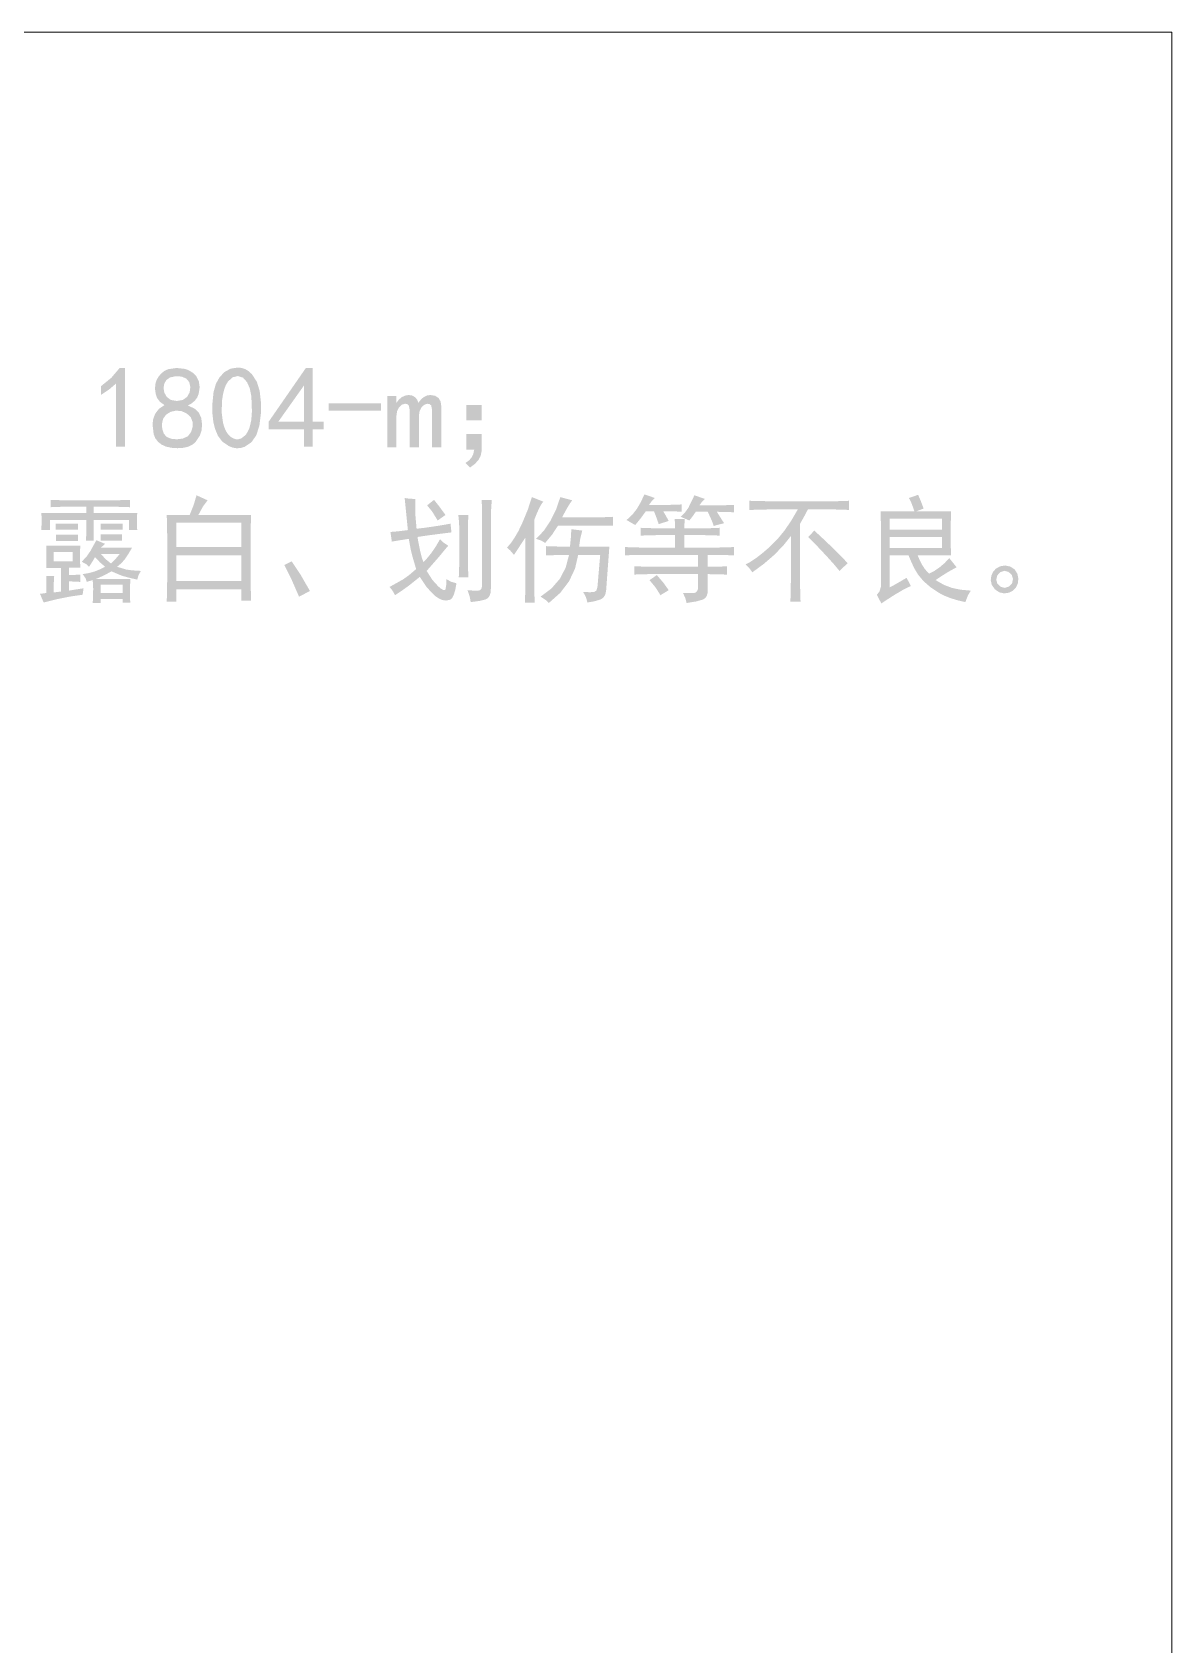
# Model space of a CAD drawing. Header units: millimetres. Extents: x 3 to 592, y 5 to 207.
# Drawn here: x 263.91 to 291.99, y 165.07 to 204.82 of the extents above; entities that cross this region are included whole.
import ezdxf

# ---------------------------------------------------------------- set-up
doc = ezdxf.new("R2010")
doc.units = ezdxf.units.MM

msp = doc.modelspace()

# ---------------------------------------------------------------- hatches: boundary and pattern name
h = msp.add_hatch(color=7)
h.dxf.hatch_style = 2
h.paths.add_polyline_path([(265.969764, 196.16202), (265.80309, 196.018015), (265.597142, 195.879798), (265.597142, 196.094221), (265.853871, 196.303269), (266.060163, 196.546217), (266.195762, 196.546217), (266.195762, 194.602632), (265.969764, 194.602632)])
h = msp.add_hatch(color=7)
h.paths.add_polyline_path([(266.871197, 195.156604), (266.888147, 195.290618), (266.938997, 195.421738), (267.029258, 195.539078), (267.164995, 195.6312), (267.051858, 195.714227), (266.984196, 195.805935), (266.948643, 195.90915), (266.932933, 196.026421), (266.938652, 196.142177), (266.967109, 196.241395), (267.016443, 196.328694), (267.08562, 196.410618), (267.169129, 196.477178), (267.260906, 196.518105), (267.469817, 196.546217), (267.673216, 196.523618), (267.766233, 196.488064), (267.865038, 196.427706), (267.952682, 196.338754), (268.012213, 196.218796), (268.033228, 196.071759), (268.006701, 195.902398), (267.970923, 195.816822), (267.914786, 195.741167), (267.838184, 195.675435), (267.741015, 195.619624), (267.905002, 195.547691), (268.012764, 195.444338), (268.072295, 195.312804), (268.092139, 195.156052), (268.079323, 195.003504), (268.040876, 194.884855), (267.927326, 194.715631), (267.854083, 194.65486), (267.758103, 194.608144), (267.63656, 194.578654), (267.486905, 194.569008), (267.334356, 194.578654), (267.204131, 194.608144), (267.095266, 194.657478), (267.006245, 194.726656), (266.939961, 194.813059), (266.899309, 194.913518)])
h.paths.add_polyline_path([(267.102708, 195.167628), (267.111045, 195.040366), (267.147907, 194.930054), (267.219772, 194.84689), (267.334218, 194.800519), (267.472435, 194.787772), (267.61644, 194.806031), (267.740877, 194.862599), (267.819839, 194.96423), (267.857873, 195.088529), (267.859526, 195.212828), (267.815842, 195.327205), (267.718415, 195.421738), (267.588604, 195.482372), (267.447217, 195.49505), (267.312859, 195.463975), (267.204131, 195.393626), (267.130682, 195.291789)])
h.paths.add_polyline_path([(267.142395, 196.049021), (267.161963, 195.93864), (267.221219, 195.834047), (267.322987, 195.757911), (267.469817, 195.732624), (267.618163, 195.757911), (267.723927, 195.834047), (267.785939, 195.945668), (267.803302, 196.077133), (267.774846, 196.200261), (267.701328, 196.286595), (267.588466, 196.334551), (267.441705, 196.342819), (267.301972, 196.313053), (267.210195, 196.246907), (267.159345, 196.154786)])
h = msp.add_hatch(color=7)
h.paths.add_polyline_path([(268.3481, 195.681912), (268.37504, 195.950216), (268.432987, 196.156508), (268.522215, 196.316154), (268.642449, 196.444794), (268.793413, 196.529405), (268.975383, 196.557793), (269.070993, 196.547475), (269.160246, 196.51659), (269.243196, 196.46524), (269.319892, 196.393531), (269.441504, 196.20846), (269.512266, 195.981222), (269.542101, 195.714158), (269.540929, 195.410714), (269.503791, 195.118294), (269.427379, 194.885406), (269.307214, 194.713013), (269.139094, 194.602632), (269.043096, 194.5739), (268.946995, 194.567079), (268.850894, 194.582168), (268.754896, 194.619169), (268.591186, 194.73079), (268.483699, 194.87383), (268.41583, 195.036232), (268.370699, 195.207315), (268.348031, 195.413608)])
h.paths.add_polyline_path([(268.585673, 195.749711), (268.574442, 195.455776), (268.608273, 195.19574), (268.641027, 195.083077), (268.683032, 194.988138), (268.734235, 194.910874), (268.794584, 194.85123), (268.859894, 194.810613), (268.92598, 194.790459), (268.992789, 194.790769), (269.06027, 194.811543), (269.177403, 194.904629), (269.258156, 195.060141), (269.304803, 195.255271), (269.320443, 195.466938), (269.316034, 195.677295), (269.303356, 195.868223), (269.269111, 196.040202), (269.201381, 196.195644), (269.102644, 196.307334), (268.975383, 196.348331), (268.842609, 196.316016), (268.726784, 196.20722), (268.677683, 196.123487), (268.637832, 196.019393), (268.607179, 195.894836)])
h = msp.add_hatch(color=7)
h.paths.add_polyline_path([(270.605523, 195.032029), (269.735705, 195.032029), (269.735705, 195.224403), (270.650722, 196.546217), (270.820497, 196.546217), (270.820497, 195.224403), (271.092246, 195.224403), (271.092246, 195.032029), (270.820497, 195.032029), (270.820497, 194.602632), (270.605523, 194.602632)])
h.paths.add_polyline_path([(270.605523, 195.224403), (270.605523, 196.116821), (269.972728, 195.224403)])
h = msp.add_hatch(color=7)
h.dxf.hatch_style = 2
h.paths.add_polyline_path([(272.5019, 195.495601), (271.213159, 195.495601), (271.213159, 195.6764), (272.5019, 195.6764)])
h = msp.add_hatch(color=7)
h.dxf.hatch_style = 2
h.paths.add_polyline_path([(273.990378, 194.591608), (273.763828, 194.591608), (273.763828, 195.506625), (273.741228, 195.619624), (273.707191, 195.653386), (273.650829, 195.664824), (273.574624, 195.643465), (273.504206, 195.579937), (273.453356, 195.482785), (273.436406, 195.360002), (273.436406, 194.591608), (273.210408, 194.591608), (273.210408, 195.506625), (273.187808, 195.619624), (273.153771, 195.653386), (273.097409, 195.664824), (273.020928, 195.643465), (272.950234, 195.579937), (272.899385, 195.482785), (272.882435, 195.360002), (272.882435, 194.591608), (272.656437, 194.591608), (272.656437, 195.857198), (272.882435, 195.857198), (272.882435, 195.687424), (272.944447, 195.767695), (273.018034, 195.828535), (273.100027, 195.866982), (273.187808, 195.879798), (273.270904, 195.866982), (273.339944, 195.828535), (273.392102, 195.767695), (273.424831, 195.687424), (273.485533, 195.767695), (273.554918, 195.828535), (273.632226, 195.866982), (273.718629, 195.879798), (273.837278, 195.861263), (273.922027, 195.805935), (273.973152, 195.716983), (273.990378, 195.597025)])
h = msp.add_hatch(color=7)
h.paths.add_polyline_path([(274.608487, 194.91903), (274.981659, 194.91903), (274.981659, 194.489633), (274.959645, 194.380277), (274.905178, 194.277898), (274.818258, 194.182443), (274.698886, 194.093861), (274.585887, 194.20686), (274.671256, 194.265779), (274.735542, 194.340047), (274.778743, 194.429714), (274.800861, 194.534833), (274.608487, 194.534833)])
h.paths.add_polyline_path([(274.608487, 195.6312), (274.981659, 195.6312), (274.981659, 195.258027), (274.608487, 195.258027)])
h = msp.add_hatch(color=7)
h.paths.add_polyline_path([(266.131624, 190.764016), (266.131624, 190.854416), (265.589229, 190.854416), (265.589229, 190.752441), (265.396855, 190.752441), (265.405536, 190.910777), (265.40843, 191.114589), (265.396855, 191.317988), (265.250231, 191.272788), (265.218812, 191.365806), (265.147705, 191.464611), (265.304939, 191.491414), (265.436542, 191.526898), (265.56215, 191.576232), (265.702228, 191.64541), (265.577653, 191.752897), (265.45363, 191.882983), (265.388311, 191.772465), (265.306455, 191.64541), (265.238311, 191.710384), (265.125105, 191.769984), (265.246648, 191.898211), (265.340079, 192.035119), (265.487254, 192.300805), (265.702228, 192.210405), (265.600253, 192.120006), (266.368647, 192.120006), (266.273976, 191.958775), (266.193361, 191.837232), (266.107302, 191.738427), (265.996026, 191.64541), (266.221473, 191.57761), (266.362859, 191.557697), (266.583621, 191.543986), (266.527053, 191.438979), (266.493222, 191.329012), (266.274114, 191.381102), (266.114537, 191.424923), (265.860427, 191.53241), (265.679628, 191.436499), (265.521429, 191.363187), (265.45363, 191.340588), (266.323447, 191.340588), (266.312423, 191.012614), (266.315041, 190.871572), (266.323447, 190.764016)])
h.paths.add_polyline_path([(265.238656, 192.967775), (265.238656, 193.125974), (264.673109, 193.125974), (264.356711, 193.114398), (264.356711, 193.295197), (264.673109, 193.284173), (265.96185, 193.284173), (266.312423, 193.295197), (266.312423, 193.114398), (265.96185, 193.125974), (265.419454, 193.125974), (265.419454, 192.967775), (266.493222, 192.967775), (266.487158, 192.752801), (266.493222, 192.549403), (266.289823, 192.549403), (266.289823, 192.798001), (265.419454, 192.798001), (265.419454, 192.28978), (265.227631, 192.28978), (265.235831, 192.408016), (265.238656, 192.560978), (265.238656, 192.798001), (264.345687, 192.798001), (264.345687, 192.549403), (264.130713, 192.549403), (264.135054, 192.685622), (264.136501, 192.800757), (264.135054, 192.894808), (264.130713, 192.967775)])
h.paths.add_polyline_path([(265.091481, 191.272788), (264.876507, 191.283812), (264.808708, 191.283812), (264.808708, 191.057814), (264.932955, 191.078157), (265.034568, 191.09447), (265.11365, 191.106648), (265.170305, 191.114589), (265.147705, 190.955839), (264.929906, 190.925247), (264.774532, 190.899615), (264.497822, 190.843391), (264.187488, 190.764016), (264.097089, 190.978439), (264.187144, 190.989946), (264.255288, 191.001039), (264.255288, 191.419411), (264.447111, 191.419411), (264.436086, 191.238613), (264.436086, 191.012614), (264.616885, 191.035214), (264.616885, 191.611785), (264.255288, 191.611785), (264.255288, 192.165206), (265.091481, 192.165206), (265.0828, 192.009832), (265.079906, 191.882983), (265.091481, 191.62281), (264.808708, 191.62281), (264.808708, 191.442011), (264.888083, 191.442011), (265.091481, 191.453587)])
h.paths.add_polyline_path([(266.131624, 191.001039), (266.131624, 191.204989), (265.589229, 191.204989), (265.589229, 191.001039)])
h.paths.add_polyline_path([(264.899107, 191.781009), (264.899107, 192.007007), (264.436086, 192.007007), (264.436086, 191.781009)])
h.paths.add_polyline_path([(265.034706, 192.278205), (264.49231, 192.278205), (264.49231, 192.436404), (265.034706, 192.436404)])
h.paths.add_polyline_path([(266.120049, 192.28978), (265.589229, 192.28978), (265.589229, 192.447979), (266.120049, 192.447979)])
h.paths.add_polyline_path([(265.034706, 192.560978), (264.481286, 192.560978), (264.481286, 192.707601), (265.034706, 192.707601)])
h.paths.add_polyline_path([(266.131624, 192.560978), (265.589229, 192.560978), (265.589229, 192.707601), (266.131624, 192.707601)])
h.paths.add_polyline_path([(265.848851, 191.724785), (265.967362, 191.848808), (266.063825, 191.961807), (265.600253, 191.961807), (265.707395, 191.840402)])
h = msp.add_hatch(color=7)
h.paths.add_polyline_path([(268.227738, 193.284173), (268.114188, 193.131486), (268.001189, 192.922575), (269.300954, 192.922575), (269.292548, 192.670808), (269.28993, 192.368604), (269.28993, 191.363187), (269.292548, 191.100464), (269.300954, 190.809216), (269.063932, 190.809216), (269.063932, 191.091989), (267.458793, 191.091989), (267.458793, 190.786616), (267.221219, 190.786616), (267.229901, 191.097226), (267.232795, 191.351612), (267.232795, 192.368604), (267.229901, 192.659646), (267.221219, 192.922575), (267.786215, 192.922575), (267.884951, 193.168073), (267.955989, 193.408196)])
h.paths.add_polyline_path([(269.063932, 191.295388), (269.063932, 191.928183), (267.458793, 191.928183), (267.458793, 191.295388)])
h.paths.add_polyline_path([(269.063932, 192.131581), (269.063932, 192.730201), (267.458793, 192.730201), (267.458793, 192.131581)])
h = msp.add_hatch(color=7)
h.paths.add_polyline_path([(273.346007, 193.317797), (273.345456, 192.973287), (273.379631, 192.583578), (273.554711, 192.603732), (273.752528, 192.63112), (273.973083, 192.665744), (274.216376, 192.707601), (274.238976, 192.493179), (273.944834, 192.456299), (273.707329, 192.425104), (273.526461, 192.399696), (273.402231, 192.38018), (273.430343, 192.218949), (273.47003, 192.029607), (273.512198, 191.860108), (273.549405, 191.758409), (273.643732, 191.861348), (273.746741, 191.989919), (273.852987, 192.144053), (273.956754, 192.323404), (274.041503, 192.244305), (274.160152, 192.165206), (274.065136, 192.053447), (273.939115, 191.89952), (273.628229, 191.543986), (273.768031, 191.323293), (273.916515, 191.159238), (273.98484, 191.104151), (274.036886, 191.074488), (274.072707, 191.070251), (274.092353, 191.091438), (274.109233, 191.187694), (274.114952, 191.340588), (274.233464, 191.275337), (274.36355, 191.238613), (274.332235, 191.073351), (274.295338, 190.950465), (274.25286, 190.869953), (274.2048, 190.831816), (274.105995, 190.813557), (274.012978, 190.826304), (273.919478, 190.868747), (273.820603, 190.939303), (273.628229, 191.14215), (273.459006, 191.396811), (273.176233, 191.170813), (273.026578, 191.063602), (272.848811, 190.944815), (272.786386, 191.057883), (272.713212, 191.148213), (273.046146, 191.334524), (273.202829, 191.446145), (273.368607, 191.589186), (273.278208, 191.89952), (273.232801, 192.08459), (273.187808, 192.33498), (272.769436, 192.26718), (272.735812, 192.504203), (272.938935, 192.521222), (273.165208, 192.549403), (273.143711, 192.768442), (273.125521, 192.950687), (273.106917, 193.129832), (273.085833, 193.340397), (273.201658, 193.323309)])
h.paths.add_polyline_path([(275.233368, 193.295197), (275.210768, 192.9562), (275.210768, 191.103014), (275.202931, 191.006163), (275.179487, 190.930552), (275.14054, 190.876128), (275.086194, 190.84284), (274.930889, 190.803566), (274.713572, 190.775041), (274.688216, 190.916427), (274.634748, 191.06939), (274.751451, 191.060708), (274.842005, 191.057814), (274.906515, 191.060708), (274.945083, 191.06939), (274.98353, 191.114451), (274.996346, 191.204989), (274.996346, 192.9562), (274.98477, 193.295197)])
h.paths.add_polyline_path([(274.657348, 192.922575), (274.648667, 192.753008), (274.645773, 192.606178), (274.645773, 191.781009), (274.648667, 191.597454), (274.657348, 191.385787), (274.419774, 191.385787), (274.428456, 191.568928), (274.43135, 191.781009), (274.43135, 192.628778), (274.425631, 192.752732), (274.40875, 192.922575)])
h.paths.add_polyline_path([(273.809028, 193.295197), (273.942215, 193.128523), (274.092353, 192.922575), (273.899427, 192.786976), (273.766722, 193.004293), (273.639805, 193.159598)])
h = msp.add_hatch(color=7)
h.paths.add_polyline_path([(277.160259, 192.142606), (277.185339, 192.385416), (277.193883, 192.572002), (277.465081, 192.538378), (277.417194, 192.354341), (277.386257, 192.142606), (278.132051, 192.142606), (278.052676, 191.06939), (278.039223, 190.987009), (278.01037, 190.920906), (277.966015, 190.87103), (277.906053, 190.837328), (277.759016, 190.793851), (277.589655, 190.764016), (277.558305, 190.885559), (277.487681, 191.023639), (277.657179, 191.018333), (277.758878, 191.02419), (277.812622, 191.060777), (277.838253, 191.148213), (277.906053, 191.939207), (277.363657, 191.939207), (277.284368, 191.598048), (277.137383, 191.2865), (276.922599, 191.004613), (276.639911, 190.752441), (276.571699, 190.820585), (276.436513, 190.91064), (276.704817, 191.110731), (276.911109, 191.348856), (277.05539, 191.625015), (277.137659, 191.939207), (276.572112, 191.928183), (276.572112, 192.154181), (276.843654, 192.1455)])
h.paths.add_polyline_path([(276.504312, 193.249997), (276.460396, 193.196271), (276.408057, 193.102961), (276.347345, 192.970169), (276.278314, 192.798001), (276.278314, 191.295388), (276.289339, 190.764016), (276.052316, 190.764016), (276.06334, 191.283812), (276.06334, 192.368604), (275.781118, 191.939207), (275.693337, 192.040769), (275.611344, 192.120006), (275.705903, 192.232256), (275.797723, 192.365641), (275.886753, 192.520214), (275.972941, 192.696026), (276.119771, 193.049148), (276.221539, 193.362996)])
h.paths.add_polyline_path([(277.216483, 193.284173), (277.171205, 193.223918), (277.114715, 193.134104), (277.046958, 193.014732), (276.967885, 192.8658), (277.815654, 192.8658), (278.030214, 192.868694), (278.222451, 192.877376), (278.222451, 192.662402), (276.866461, 192.662402), (276.718942, 192.436335), (276.549512, 192.233005), (276.453256, 192.292261), (276.323514, 192.33498), (276.515475, 192.532177), (276.685111, 192.786425), (276.823742, 193.071817), (276.922685, 193.362996)])
h = msp.add_hatch(color=7)
h.paths.add_polyline_path([(279.753568, 192.594602), (279.750675, 192.690652), (279.741993, 192.820601), (279.990591, 192.820601), (279.982185, 192.690652), (279.979567, 192.594602), (280.454163, 192.594602), (280.637304, 192.597496), (280.849384, 192.606178), (280.849384, 192.413804), (280.645917, 192.422485), (280.465187, 192.425379), (279.979567, 192.425379), (279.979567, 192.120006), (280.793161, 192.120006), (280.984983, 192.1229), (281.199957, 192.131581), (281.199957, 191.928183), (280.793161, 191.939207), (280.555587, 191.939207), (280.555587, 191.64541), (280.815623, 191.648303), (281.030183, 191.656985), (281.030183, 191.453587), (280.555587, 191.464611), (280.555587, 191.091989), (280.552495, 190.999799), (280.531678, 190.926625), (280.493187, 190.872468), (280.437075, 190.837328), (280.271573, 190.790957), (280.035791, 190.752441), (280.001753, 190.882528), (279.945391, 191.001039), (280.111996, 190.995733), (280.228165, 191.00159), (280.267637, 191.015767), (280.295895, 191.04679), (280.312888, 191.094763), (280.318564, 191.159789), (280.318564, 191.464611), (279.131246, 191.464611), (278.961679, 191.461786), (278.747049, 191.453587), (278.747049, 191.656985), (279.176446, 191.64541), (280.318564, 191.64541), (280.318564, 191.939207), (278.916824, 191.939207), (278.744156, 191.936382), (278.521051, 191.928183), (278.521051, 192.131581), (278.744156, 192.1229), (278.916824, 192.120006), (279.753568, 192.120006), (279.753568, 192.425379), (279.301021, 192.425379), (279.122772, 192.422485), (278.905248, 192.413804), (278.905248, 192.606178), (279.04437, 192.601114), (279.156671, 192.597496), (279.242204, 192.595326), (279.301021, 192.594602)])
h.paths.add_polyline_path([(279.255821, 193.340397), (279.185128, 193.275422), (279.108647, 193.171173), (279.515443, 193.171173), (279.733449, 193.173792), (279.911767, 193.182198), (279.911767, 193.001399), (279.770036, 193.010081), (279.594818, 193.012975), (279.45922, 193.012975), (279.521231, 192.908244), (279.594818, 192.775401), (279.34622, 192.696577), (279.339106, 192.724698), (279.317833, 192.78677), (279.282503, 192.882845), (279.233221, 193.012975), (279.029823, 193.012975), (278.919373, 192.860426), (278.769649, 192.673977), (278.555226, 192.798001), (278.699094, 192.930706), (278.814849, 193.080774), (278.910829, 193.24731), (278.995647, 193.430796)])
h.paths.add_polyline_path([(280.10359, 192.786976), (279.889167, 192.877376), (279.993347, 192.979006), (280.08099, 193.103374), (280.228165, 193.408196), (280.487787, 193.317797), (280.408412, 193.238697), (280.352188, 193.159598), (280.81576, 193.159598), (280.869202, 193.160321), (280.951015, 193.162492), (281.061249, 193.166109), (281.199957, 193.171173), (281.199957, 192.990375), (280.781585, 193.001399), (280.888934, 192.829075), (280.962384, 192.719177), (280.818103, 192.684864), (280.702761, 192.651377), (280.684881, 192.711107), (280.654392, 192.789388), (280.611294, 192.886169), (280.555587, 193.001399), (280.261789, 193.001399), (280.194058, 192.902456)])
h.paths.add_polyline_path([(279.594818, 191.06939), (279.39142, 190.944815), (279.272358, 191.134089), (279.120222, 191.317988), (279.204627, 191.371318), (279.301021, 191.442011), (279.458875, 191.258388)])
h = msp.add_hatch(color=7)
h.paths.add_polyline_path([(284.041865, 193.046599), (283.852523, 193.05528), (283.691292, 193.058174), (283.024873, 193.058174), (282.936954, 192.891156), (282.832499, 192.707601), (282.832499, 191.295388), (282.835393, 191.055058), (282.844074, 190.786616), (282.594925, 190.786616), (282.605949, 191.295388), (282.605949, 192.402779), (282.41516, 192.164654), (282.193365, 191.936451), (281.940564, 191.71817), (281.656757, 191.509811), (281.569045, 191.625635), (281.487534, 191.702185), (281.609593, 191.767194), (281.75005, 191.861348), (281.908903, 191.984648), (282.086153, 192.137094), (282.269097, 192.319615), (282.445064, 192.533969), (282.614106, 192.780155), (282.776275, 193.058174), (282.02993, 193.058174), (281.577933, 193.046599), (281.577933, 193.272597), (281.877312, 193.264191), (282.097729, 193.261573), (283.680268, 193.261573), (283.84391, 193.264191), (284.041865, 193.272597)])
h.paths.add_polyline_path([(283.804291, 191.543986), (283.675703, 191.697896), (283.504844, 191.888496), (283.29161, 192.115889), (283.035897, 192.38018), (283.183072, 192.538378), (283.434426, 192.305145), (283.646093, 192.102918), (284.00769, 191.735809)])
h = msp.add_hatch(color=7)
h.paths.add_polyline_path([(285.810006, 193.261573), (285.877805, 193.080774), (285.697007, 193.012975), (286.5558, 193.012975), (286.544776, 192.651377), (286.544776, 192.31238), (286.547394, 192.137025), (286.5558, 191.928183), (285.731182, 191.928183), (285.773212, 191.827655), (285.832606, 191.707697), (285.911636, 191.5845), (286.013404, 191.476186), (286.133225, 191.536545), (286.267514, 191.628322), (286.398979, 191.740012), (286.5106, 191.860384), (286.691399, 191.634385), (286.488001, 191.521386), (286.352333, 191.436637), (286.171603, 191.317988), (286.373486, 191.201957), (286.572888, 191.125614), (286.789033, 191.080552), (287.041972, 191.057814), (286.974172, 190.947433), (286.906373, 190.775041), (286.717952, 190.818647), (286.548703, 190.870056), (286.398575, 190.929217), (286.267514, 190.996078), (286.047166, 191.141185), (285.872293, 191.295388), (285.737866, 191.456205), (285.640232, 191.62281), (285.566644, 191.783971), (285.504633, 191.928183), (285.041061, 191.928183), (285.041061, 191.137189), (285.109377, 191.173061), (285.201878, 191.224488), (285.318563, 191.291521), (285.459433, 191.374212), (285.561408, 191.170813), (285.371514, 191.077658), (285.165084, 190.95639), (284.975741, 190.834848), (284.837662, 190.741417), (284.775375, 190.857103), (284.724663, 190.955839), (284.789706, 191.035283), (284.826638, 191.159789), (284.826638, 192.673977), (284.815062, 193.012975), (285.651807, 193.012975), (285.595583, 193.171173), (285.564095, 193.24731), (285.515657, 193.340397), (285.742206, 193.419772)])
h.paths.add_polyline_path([(286.329802, 192.560978), (286.329802, 192.832176), (285.041061, 192.832176), (285.041061, 192.560978)])
h.paths.add_polyline_path([(286.329802, 192.108982), (286.329802, 192.38018), (285.041061, 192.38018), (285.041061, 192.108982)])
h = msp.add_hatch(color=7)
h.dxf.hatch_style = 2
h.paths.add_polyline_path([(270.481499, 190.91064), (270.300494, 191.326049), (270.119902, 191.690609), (270.300701, 191.781009), (270.526492, 191.439117), (270.752697, 191.04679)])
h = msp.add_hatch(color=7)
h.paths.add_polyline_path([(288.188342, 191.475635), (288.213491, 191.352921), (288.199366, 191.233101), (288.15141, 191.128439), (288.075343, 191.052302), (287.976124, 191.005655), (287.860369, 190.990015), (287.741788, 191.015508), (287.63437, 191.091438), (287.558234, 191.19734), (287.532947, 191.311924), (287.547003, 191.423683), (287.589171, 191.521386), (287.661104, 191.600348), (287.764457, 191.656985), (287.885656, 191.677931), (288.013055, 191.650922), (288.121782, 191.581469)])
h.paths.add_polyline_path([(287.984392, 191.159789), (288.059288, 191.240129), (288.080855, 191.3461), (288.04978, 191.44897), (287.967856, 191.520835), (287.863262, 191.546329), (287.764457, 191.509811), (287.692524, 191.430573), (287.668546, 191.329012), (287.695142, 191.228553), (287.775481, 191.153726), (287.881384, 191.124304)])

# ---------------------------------------------------------------- linework, layer by layer
at = {"color": 9, "lineweight": 0, "true_color": 0xc0c0c0}
for points in [[(291.994167, 204.822778), (4.974167, 204.822778)], [(291.994167, 5.221111), (291.994167, 204.822778)]]:
    msp.add_lwpolyline(points, dxfattribs=at)

doc.saveas('drawing.dxf')
